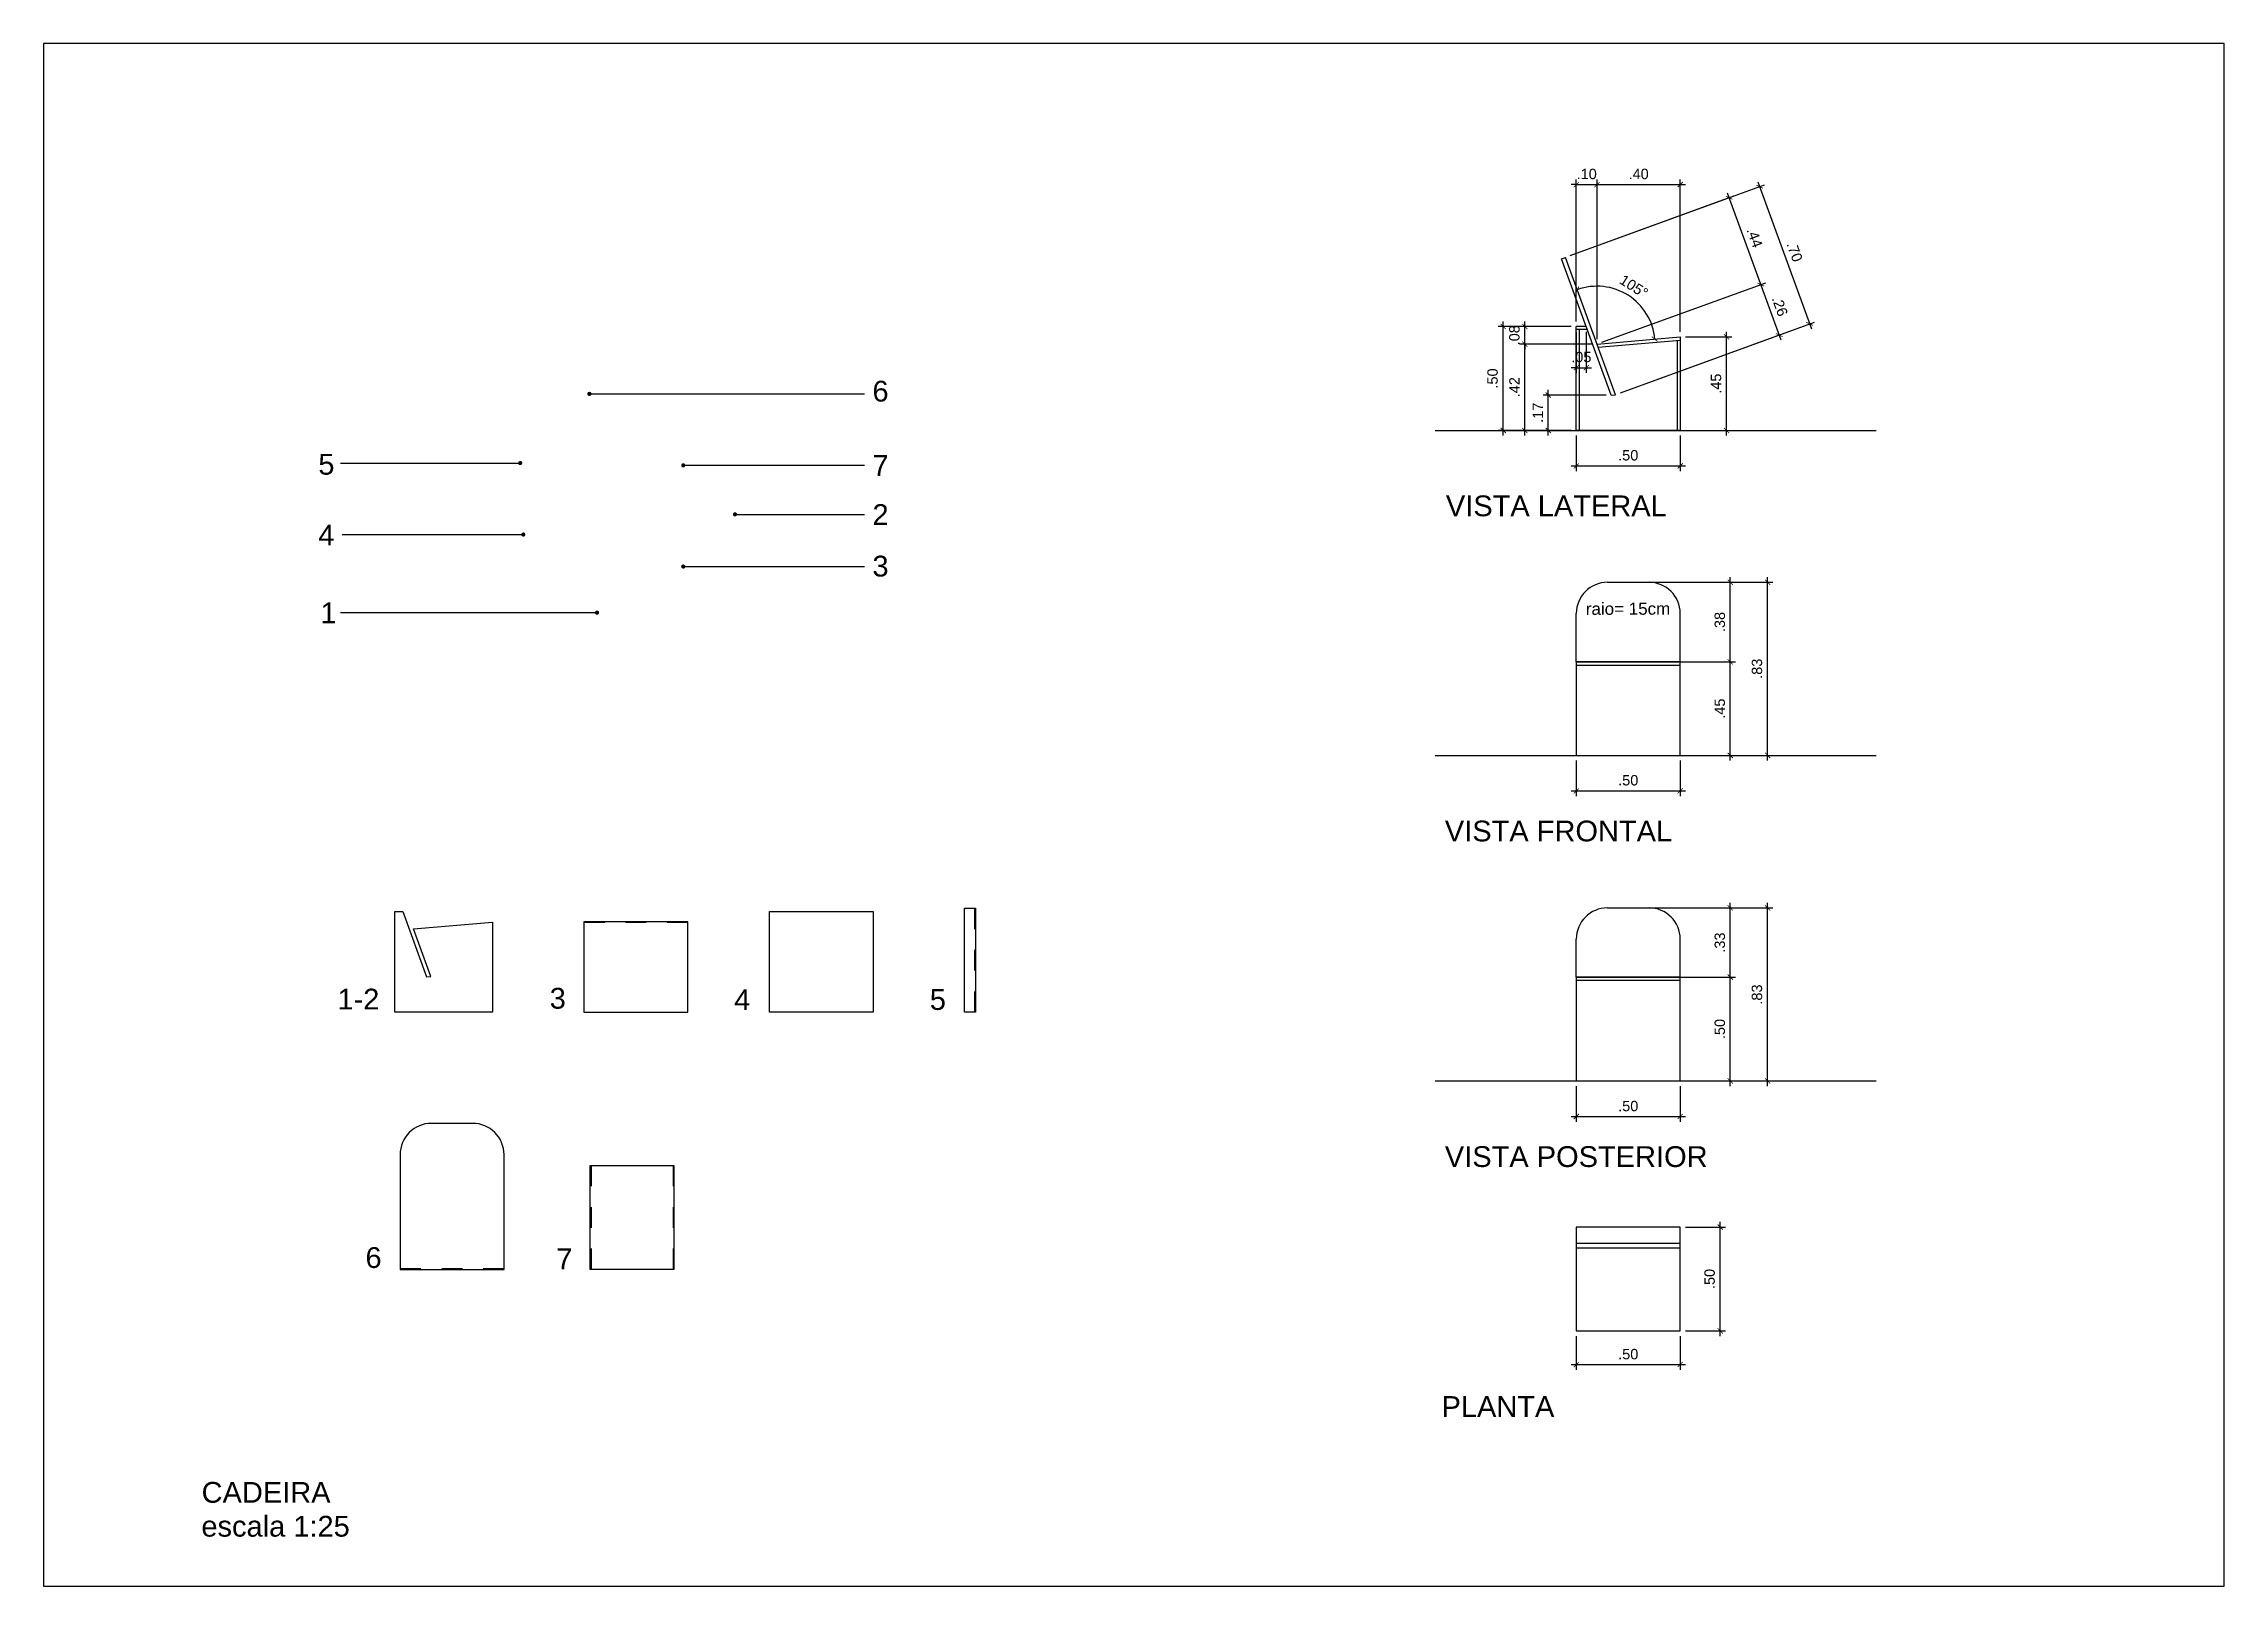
# Model space of a CAD drawing. Header units: metres. Extents: x 0.2 to 73.1, y 0.1 to 38.5.
# Drawn here: x 0.22 to 10.72, y 0.13 to 7.56 of the extents above; entities outside this region: 5.
import ezdxf

# ---------------------------------------------------------------- set-up
doc = ezdxf.new("R2010")
doc.units = ezdxf.units.M
doc.header["$LTSCALE"] = 0.05
doc.header["$MEASUREMENT"] = 0
doc.linetypes.add('Hidden Line', pattern=[0.3175, 0.211667, -0.105833])
for name, color, linetype in [('2D-CHAMADAS', 7, 'Continuous'), ('AR-MOBILIARIO', 7, 'Continuous'), ('FLIP_COTA', 1, 'Continuous'), ('FLIP_TXT_02', 2, 'Continuous'), ('UR-CALÇADAS', 7, 'Continuous')]:
    doc.layers.add(name, color=color, linetype=linetype)
doc.styles.add('080-ARIAL-100', font='arial.ttf', dxfattribs={"height": 0.175})
doc.styles.add('Arial', font='arial.ttf')
doc.dimstyles.new('PADR025', dxfattribs={"dimscale": 0, "dimtxt": 0.05, "dimasz": 0.025, "dimexe": 0.025, "dimexo": 0.025, "dimgap": 0.025, "dimtad": 1, "dimzin": 5, "dimdsep": 46, "dimtxsty": 'Arial', "dimblk1": 'ARCHTICK', "dimblk2": 'ARCHTICK', "dimsah": 1, "dimcen": 0.025, "dimdle": 0.025, "dimclrd": 12, "dimclre": 12, "dimclrt": 12, "dimadec": 0, "dimazin": 0, "dimtfac": 1, "dimtix": 1, "dimtmove": 2, "dimatfit": 3, "dimldrblk": 'ORIGIN', "dimfxl": 0.05, "dimtolj": 1, "dimtzin": 5, "dimarcsym": 0})
pattern_1 = [(10, (0, 0), (-0.01562834, 0.0886327), [])]

# ---------------------------------------------------------------- blocks, each defined once
blk = doc.blocks.new('_ArchTick')
at = {"color": 0, "linetype": 'ByBlock', "const_width": 0.15}
blk.add_lwpolyline([(-0.5, -0.5), (0.5, 0.5)], dxfattribs=at)
blk = doc.blocks.new('*D12')
at = {"layer": 'DEFPOINTS', "color": 0, "ltscale": 10, "transparency": 16777216}
for p in [(8.102, 6.147), (8.325, 6.147), (8.102, 5.697)]:
    blk.add_point(p, dxfattribs=at)
at = {"layer": 'FLIP_COTA', "color": 12, "lineweight": -2, "ltscale": 10, "transparency": 16777216}
for p, q in [((8.127, 6.147), (8.35, 6.147)), ((8.325, 5.672), (8.325, 6.172)), ((8.127, 5.697), (8.35, 5.697))]:
    blk.add_line(p, q, dxfattribs=at)
at = {"layer": 'FLIP_COTA', "color": 12, "lineweight": -2, "ltscale": 10, "transparency": 16777216, "xscale": 0.025, "yscale": 0.025, "zscale": 0.025}
for p, rotation in [((8.325, 6.147), 90), ((8.325, 5.697), 270)]:
    blk.add_blockref('_ArchTick', p, dxfattribs=dict(at, rotation=rotation))
at = {"layer": 'FLIP_COTA', "color": 12, "ltscale": 10, "transparency": 16777216, "insert": (8.275, 5.922), "char_height": 0.05, "attachment_point": 5, "rotation": 90, "style": 'Arial'}
blk.add_mtext('\\A1;.45', dxfattribs=at)
blk = doc.blocks.new('_Origin')
at = {"color": 0, "linetype": 'ByBlock', "lineweight": -2}
blk.add_line((0, 0), (-1, 0), dxfattribs=at)
blk.add_circle((0, 0), 0.5, dxfattribs=at)
blk = doc.blocks.new('*D13')
at = {"layer": 'DEFPOINTS', "color": 0, "ltscale": 10, "transparency": 16777216}
for p in [(8.102, 6.88), (7.702, 6.112), (8.102, 6.147)]:
    blk.add_point(p, dxfattribs=at)
at = {"layer": 'FLIP_COTA', "color": 12, "lineweight": -2, "ltscale": 10, "transparency": 16777216}
for p, q in [((7.677, 6.88), (8.127, 6.88)), ((7.702, 6.137), (7.702, 6.905)), ((8.102, 6.172), (8.102, 6.905))]:
    blk.add_line(p, q, dxfattribs=at)
at = {"layer": 'FLIP_COTA', "color": 12, "lineweight": -2, "ltscale": 10, "transparency": 16777216, "xscale": 0.025, "yscale": 0.025, "zscale": 0.025, "rotation": 180}
blk.add_blockref('_ArchTick', (7.702, 6.88), dxfattribs=at)
at = {"layer": 'FLIP_COTA', "color": 12, "lineweight": -2, "ltscale": 10, "transparency": 16777216, "xscale": 0.025, "yscale": 0.025, "zscale": 0.025}
blk.add_blockref('_ArchTick', (8.102, 6.88), dxfattribs=at)
at = {"layer": 'FLIP_COTA', "color": 12, "ltscale": 10, "transparency": 16777216, "insert": (7.902, 6.931), "char_height": 0.05, "attachment_point": 5, "style": 'Arial'}
blk.add_mtext('\\A1;.40', dxfattribs=at)
blk = doc.blocks.new('*D14')
at = {"layer": 'DEFPOINTS', "color": 0, "ltscale": 10, "transparency": 16777216}
for p in [(7.702, 6.88), (7.602, 6.197), (7.702, 6.112)]:
    blk.add_point(p, dxfattribs=at)
at = {"layer": 'FLIP_COTA', "color": 12, "lineweight": -2, "ltscale": 10, "transparency": 16777216}
for p, q in [((7.602, 6.88), (7.577, 6.88)), ((7.602, 6.222), (7.602, 6.905)), ((7.602, 6.88), (7.702, 6.88)), ((7.702, 6.137), (7.702, 6.905)), ((7.702, 6.88), (7.727, 6.88))]:
    blk.add_line(p, q, dxfattribs=at)
at = {"layer": 'FLIP_COTA', "color": 12, "lineweight": -2, "ltscale": 10, "transparency": 16777216, "xscale": 0.025, "yscale": 0.025, "zscale": 0.025}
blk.add_blockref('_ArchTick', (7.602, 6.88), dxfattribs=at)
at = {"layer": 'FLIP_COTA', "color": 12, "lineweight": -2, "ltscale": 10, "transparency": 16777216, "xscale": 0.025, "yscale": 0.025, "zscale": 0.025, "rotation": 180}
blk.add_blockref('_ArchTick', (7.702, 6.88), dxfattribs=at)
at = {"layer": 'FLIP_COTA', "color": 12, "ltscale": 10, "transparency": 16777216, "insert": (7.652, 6.931), "char_height": 0.05, "attachment_point": 5, "style": 'Arial'}
blk.add_mtext('\\A1;.10', dxfattribs=at)
blk = doc.blocks.new('*D15')
at = {"layer": 'DEFPOINTS', "color": 0, "ltscale": 10, "transparency": 16777216}
for p in [(7.25, 6.197), (7.602, 6.197), (7.602, 5.697)]:
    blk.add_point(p, dxfattribs=at)
at = {"layer": 'FLIP_COTA', "color": 12, "lineweight": -2, "ltscale": 10, "transparency": 16777216}
for p, q in [((7.577, 6.197), (7.225, 6.197)), ((7.25, 5.672), (7.25, 6.222)), ((7.577, 5.697), (7.225, 5.697))]:
    blk.add_line(p, q, dxfattribs=at)
at = {"layer": 'FLIP_COTA', "color": 12, "lineweight": -2, "ltscale": 10, "transparency": 16777216, "xscale": 0.025, "yscale": 0.025, "zscale": 0.025}
for p, rotation in [((7.25, 6.197), 90), ((7.25, 5.697), 270)]:
    blk.add_blockref('_ArchTick', p, dxfattribs=dict(at, rotation=rotation))
at = {"layer": 'FLIP_COTA', "color": 12, "ltscale": 10, "transparency": 16777216, "insert": (7.199, 5.947), "char_height": 0.05, "attachment_point": 5, "rotation": 90, "style": 'Arial'}
blk.add_mtext('\\A1;.50', dxfattribs=at)
blk = doc.blocks.new('*D16')
at = {"layer": 'DEFPOINTS', "color": 0, "ltscale": 10, "transparency": 16777216}
for p in [(7.354, 6.112), (7.702, 6.112), (7.602, 5.697)]:
    blk.add_point(p, dxfattribs=at)
at = {"layer": 'FLIP_COTA', "color": 12, "lineweight": -2, "ltscale": 10, "transparency": 16777216}
for p, q in [((7.677, 6.112), (7.329, 6.112)), ((7.354, 5.672), (7.354, 6.137)), ((7.577, 5.697), (7.329, 5.697))]:
    blk.add_line(p, q, dxfattribs=at)
at = {"layer": 'FLIP_COTA', "color": 12, "lineweight": -2, "ltscale": 10, "transparency": 16777216, "xscale": 0.025, "yscale": 0.025, "zscale": 0.025}
for p, rotation in [((7.354, 6.112), 90), ((7.354, 5.697), 270)]:
    blk.add_blockref('_ArchTick', p, dxfattribs=dict(at, rotation=rotation))
at = {"layer": 'FLIP_COTA', "color": 12, "ltscale": 10, "transparency": 16777216, "insert": (7.304, 5.905), "char_height": 0.05, "attachment_point": 5, "rotation": 90, "style": 'Arial'}
blk.add_mtext('\\A1;.42', dxfattribs=at)
blk = doc.blocks.new('*D17')
at = {"layer": 'DEFPOINTS', "color": 0, "ltscale": 10, "transparency": 16777216}
for p in [(7.602, 5.697), (8.102, 5.697), (8.102, 5.526)]:
    blk.add_point(p, dxfattribs=at)
at = {"layer": 'FLIP_COTA', "color": 12, "lineweight": -2, "ltscale": 10, "transparency": 16777216}
for p, q in [((7.602, 5.672), (7.602, 5.501)), ((8.102, 5.672), (8.102, 5.501)), ((7.577, 5.526), (8.127, 5.526))]:
    blk.add_line(p, q, dxfattribs=at)
at = {"layer": 'FLIP_COTA', "color": 12, "lineweight": -2, "ltscale": 10, "transparency": 16777216, "xscale": 0.025, "yscale": 0.025, "zscale": 0.025, "rotation": 180}
blk.add_blockref('_ArchTick', (7.602, 5.526), dxfattribs=at)
at = {"layer": 'FLIP_COTA', "color": 12, "lineweight": -2, "ltscale": 10, "transparency": 16777216, "xscale": 0.025, "yscale": 0.025, "zscale": 0.025}
blk.add_blockref('_ArchTick', (8.102, 5.526), dxfattribs=at)
at = {"layer": 'FLIP_COTA', "color": 12, "ltscale": 10, "transparency": 16777216, "insert": (7.852, 5.577), "char_height": 0.05, "attachment_point": 5, "style": 'Arial'}
blk.add_mtext('\\A1;.50', dxfattribs=at)
blk = doc.blocks.new('*D18')
at = {"layer": 'DEFPOINTS', "color": 0, "ltscale": 10, "transparency": 16777216}
for p in [(7.55, 6.53), (7.915, 6.291), (7.702, 6.112), (8.102, 6.147), (7.79, 5.869)]:
    blk.add_point(p, dxfattribs=at)
at = {"layer": 'FLIP_COTA', "color": 12, "lineweight": -2, "ltscale": 10, "transparency": 16777216}
blk.add_arc((7.702, 6.112), 0.279, 5, 110, dxfattribs=at)
at = {"layer": 'FLIP_COTA', "color": 12, "lineweight": -2, "ltscale": 10, "transparency": 16777216, "xscale": 0.025, "yscale": 0.025, "zscale": 0.025}
for p, rotation in [((7.607, 6.374), 200.0000000000821), ((7.979, 6.137), 275.000000000014)]:
    blk.add_blockref('_ArchTick', p, dxfattribs=dict(at, rotation=rotation))
at = {"layer": 'FLIP_COTA', "color": 12, "ltscale": 10, "transparency": 16777216, "insert": (7.879, 6.39), "char_height": 0.05, "attachment_point": 5, "rotation": 327.5, "style": 'Arial'}
blk.add_mtext('\\A1;105°', dxfattribs=at)
blk = doc.blocks.new('*D19')
at = {"layer": 'DEFPOINTS', "color": 0, "ltscale": 10, "transparency": 16777216}
for p in [(7.354, 6.197), (7.602, 6.197), (7.702, 6.112)]:
    blk.add_point(p, dxfattribs=at)
at = {"layer": 'FLIP_COTA', "color": 12, "lineweight": -2, "ltscale": 10, "transparency": 16777216}
for p, q in [((7.577, 6.197), (7.329, 6.197)), ((7.354, 6.197), (7.354, 6.222)), ((7.354, 6.112), (7.354, 6.197)), ((7.677, 6.112), (7.329, 6.112)), ((7.354, 6.112), (7.354, 6.087))]:
    blk.add_line(p, q, dxfattribs=at)
at = {"layer": 'FLIP_COTA', "color": 12, "lineweight": -2, "ltscale": 10, "transparency": 16777216, "xscale": 0.025, "yscale": 0.025, "zscale": 0.025}
for p, rotation in [((7.354, 6.197), 270), ((7.354, 6.112), 90)]:
    blk.add_blockref('_ArchTick', p, dxfattribs=dict(at, rotation=rotation))
at = {"layer": 'FLIP_COTA', "color": 12, "ltscale": 10, "transparency": 16777216, "insert": (7.304, 6.155), "char_height": 0.05, "attachment_point": 5, "rotation": 90, "style": 'Arial'}
blk.add_mtext('\\A1;.08', dxfattribs=at)
blk = doc.blocks.new('*D20')
at = {"layer": 'DEFPOINTS', "color": 0, "ltscale": 10, "transparency": 16777216}
for p in [(7.602, 6.197), (7.65, 6.197), (7.65, 5.999)]:
    blk.add_point(p, dxfattribs=at)
at = {"layer": 'FLIP_COTA', "color": 12, "lineweight": -2, "ltscale": 10, "transparency": 16777216}
for p, q in [((7.602, 6.172), (7.602, 5.974)), ((7.65, 6.172), (7.65, 5.974)), ((7.602, 5.999), (7.577, 5.999)), ((7.602, 5.999), (7.65, 5.999)), ((7.65, 5.999), (7.675, 5.999))]:
    blk.add_line(p, q, dxfattribs=at)
at = {"layer": 'FLIP_COTA', "color": 12, "lineweight": -2, "ltscale": 10, "transparency": 16777216, "xscale": 0.025, "yscale": 0.025, "zscale": 0.025}
blk.add_blockref('_ArchTick', (7.602, 5.999), dxfattribs=at)
at = {"layer": 'FLIP_COTA', "color": 12, "lineweight": -2, "ltscale": 10, "transparency": 16777216, "xscale": 0.025, "yscale": 0.025, "zscale": 0.025, "rotation": 180}
blk.add_blockref('_ArchTick', (7.65, 5.999), dxfattribs=at)
at = {"layer": 'FLIP_COTA', "color": 12, "ltscale": 10, "transparency": 16777216, "insert": (7.626, 6.05), "char_height": 0.05, "attachment_point": 5, "style": 'Arial'}
blk.add_mtext('\\A1;.05', dxfattribs=at)
blk = doc.blocks.new('*D21')
at = {"layer": 'DEFPOINTS', "color": 0, "ltscale": 10, "transparency": 16777216}
for p in [(7.55, 6.53), (8.725, 6.21), (7.79, 5.869)]:
    blk.add_point(p, dxfattribs=at)
at = {"layer": 'FLIP_COTA', "color": 12, "lineweight": -2, "ltscale": 10, "transparency": 16777216}
for p, q in [((7.573, 6.539), (8.508, 6.879)), ((8.476, 6.894), (8.734, 6.186)), ((7.814, 5.878), (8.749, 6.218))]:
    blk.add_line(p, q, dxfattribs=at)
at = {"layer": 'FLIP_COTA', "color": 12, "lineweight": -2, "ltscale": 10, "transparency": 16777216, "xscale": 0.025, "yscale": 0.025, "zscale": 0.025}
for p, rotation in [((8.485, 6.87), 110.000000000082), ((8.725, 6.21), 290.000000000082)]:
    blk.add_blockref('_ArchTick', p, dxfattribs=dict(at, rotation=rotation))
at = {"layer": 'FLIP_COTA', "color": 12, "ltscale": 10, "transparency": 16777216, "insert": (8.653, 6.557), "char_height": 0.05, "attachment_point": 5, "rotation": 290, "style": 'Arial'}
blk.add_mtext('\\A1;.70', dxfattribs=at)
blk = doc.blocks.new('*D22')
at = {"layer": 'DEFPOINTS', "color": 0, "ltscale": 10, "transparency": 16777216}
for p in [(7.55, 6.53), (8.49, 6.399), (7.702, 6.112)]:
    blk.add_point(p, dxfattribs=at)
at = {"layer": 'FLIP_COTA', "color": 12, "lineweight": -2, "ltscale": 10, "transparency": 16777216}
for p, q in [((7.573, 6.539), (8.361, 6.826)), ((8.329, 6.841), (8.499, 6.376)), ((7.725, 6.121), (8.514, 6.408))]:
    blk.add_line(p, q, dxfattribs=at)
at = {"layer": 'FLIP_COTA', "color": 12, "lineweight": -2, "ltscale": 10, "transparency": 16777216, "xscale": 0.025, "yscale": 0.025, "zscale": 0.025}
for p, rotation in [((8.338, 6.817), 110.000000000082), ((8.49, 6.399), 290.000000000082)]:
    blk.add_blockref('_ArchTick', p, dxfattribs=dict(at, rotation=rotation))
at = {"layer": 'FLIP_COTA', "color": 12, "ltscale": 10, "transparency": 16777216, "insert": (8.461, 6.625), "char_height": 0.05, "attachment_point": 5, "rotation": 290, "style": 'Arial'}
blk.add_mtext('\\A1;.44', dxfattribs=at)
blk = doc.blocks.new('*D23')
at = {"layer": 'DEFPOINTS', "color": 0, "ltscale": 10, "transparency": 16777216}
for p in [(7.702, 6.112), (8.579, 6.156), (7.79, 5.869)]:
    blk.add_point(p, dxfattribs=at)
at = {"layer": 'FLIP_COTA', "color": 12, "lineweight": -2, "ltscale": 10, "transparency": 16777216}
for p, q in [((7.725, 6.121), (8.514, 6.408)), ((8.481, 6.423), (8.587, 6.133)), ((7.814, 5.878), (8.602, 6.165))]:
    blk.add_line(p, q, dxfattribs=at)
at = {"layer": 'FLIP_COTA', "color": 12, "lineweight": -2, "ltscale": 10, "transparency": 16777216, "xscale": 0.025, "yscale": 0.025, "zscale": 0.025}
for p, rotation in [((8.49, 6.399), 110.000000000082), ((8.579, 6.156), 290.000000000082)]:
    blk.add_blockref('_ArchTick', p, dxfattribs=dict(at, rotation=rotation))
at = {"layer": 'FLIP_COTA', "color": 12, "ltscale": 10, "transparency": 16777216, "insert": (8.582, 6.295), "char_height": 0.05, "attachment_point": 5, "rotation": 290, "style": 'Arial'}
blk.add_mtext('\\A1;.26', dxfattribs=at)
blk = doc.blocks.new('*D24')
at = {"layer": 'DEFPOINTS', "color": 0, "ltscale": 10, "transparency": 16777216}
for p in [(7.467, 5.867), (7.77, 5.867), (7.602, 5.697)]:
    blk.add_point(p, dxfattribs=at)
at = {"layer": 'FLIP_COTA', "color": 12, "lineweight": -2, "ltscale": 10, "transparency": 16777216}
for p, q in [((7.467, 5.672), (7.467, 5.892)), ((7.745, 5.867), (7.442, 5.867)), ((7.577, 5.697), (7.442, 5.697))]:
    blk.add_line(p, q, dxfattribs=at)
at = {"layer": 'FLIP_COTA', "color": 12, "lineweight": -2, "ltscale": 10, "transparency": 16777216, "xscale": 0.025, "yscale": 0.025, "zscale": 0.025}
for p, rotation in [((7.467, 5.867), 90), ((7.467, 5.697), 270)]:
    blk.add_blockref('_ArchTick', p, dxfattribs=dict(at, rotation=rotation))
at = {"layer": 'FLIP_COTA', "color": 12, "ltscale": 10, "transparency": 16777216, "insert": (7.417, 5.782), "char_height": 0.05, "attachment_point": 5, "rotation": 90, "style": 'Arial'}
blk.add_mtext('\\A1;.17', dxfattribs=at)
blk = doc.blocks.new('*D6')
at = {"layer": 'DEFPOINTS', "color": 0, "ltscale": 10, "transparency": 16777216}
for p in [(8.12, 4.583), (8.343, 4.583), (8.12, 4.133)]:
    blk.add_point(p, dxfattribs=at)
at = {"layer": 'FLIP_COTA', "color": 12, "lineweight": -2, "ltscale": 10, "transparency": 16777216}
for p, q in [((8.145, 4.583), (8.368, 4.583)), ((8.343, 4.108), (8.343, 4.608)), ((8.145, 4.133), (8.368, 4.133))]:
    blk.add_line(p, q, dxfattribs=at)
at = {"layer": 'FLIP_COTA', "color": 12, "lineweight": -2, "ltscale": 10, "transparency": 16777216, "xscale": 0.025, "yscale": 0.025, "zscale": 0.025}
for p, rotation in [((8.343, 4.583), 90), ((8.343, 4.133), 270)]:
    blk.add_blockref('_ArchTick', p, dxfattribs=dict(at, rotation=rotation))
at = {"layer": 'FLIP_COTA', "color": 12, "ltscale": 10, "transparency": 16777216, "insert": (8.293, 4.358), "char_height": 0.05, "attachment_point": 5, "rotation": 90, "style": 'Arial'}
blk.add_mtext('\\A1;.45', dxfattribs=at)
blk = doc.blocks.new('*D7')
at = {"layer": 'DEFPOINTS', "color": 0, "ltscale": 10, "transparency": 16777216}
for p in [(7.602, 4.133), (8.102, 4.133), (8.102, 3.962)]:
    blk.add_point(p, dxfattribs=at)
at = {"layer": 'FLIP_COTA', "color": 12, "lineweight": -2, "ltscale": 10, "transparency": 16777216}
for p, q in [((7.602, 4.108), (7.602, 3.937)), ((8.102, 4.108), (8.102, 3.937)), ((7.577, 3.962), (8.127, 3.962))]:
    blk.add_line(p, q, dxfattribs=at)
at = {"layer": 'FLIP_COTA', "color": 12, "lineweight": -2, "ltscale": 10, "transparency": 16777216, "xscale": 0.025, "yscale": 0.025, "zscale": 0.025, "rotation": 180}
blk.add_blockref('_ArchTick', (7.602, 3.962), dxfattribs=at)
at = {"layer": 'FLIP_COTA', "color": 12, "lineweight": -2, "ltscale": 10, "transparency": 16777216, "xscale": 0.025, "yscale": 0.025, "zscale": 0.025}
blk.add_blockref('_ArchTick', (8.102, 3.962), dxfattribs=at)
at = {"layer": 'FLIP_COTA', "color": 12, "ltscale": 10, "transparency": 16777216, "insert": (7.852, 4.013), "char_height": 0.05, "attachment_point": 5, "style": 'Arial'}
blk.add_mtext('\\A1;.50', dxfattribs=at)
blk = doc.blocks.new('*D25')
at = {"layer": 'DEFPOINTS', "color": 0, "ltscale": 10, "transparency": 16777216}
for p in [(7.852, 4.966), (8.343, 4.966), (7.852, 4.583)]:
    blk.add_point(p, dxfattribs=at)
at = {"layer": 'FLIP_COTA', "color": 12, "lineweight": -2, "ltscale": 10, "transparency": 16777216}
for p, q in [((7.877, 4.966), (8.368, 4.966)), ((8.343, 4.558), (8.343, 4.991)), ((7.877, 4.583), (8.368, 4.583))]:
    blk.add_line(p, q, dxfattribs=at)
at = {"layer": 'FLIP_COTA', "color": 12, "lineweight": -2, "ltscale": 10, "transparency": 16777216, "xscale": 0.025, "yscale": 0.025, "zscale": 0.025}
for p, rotation in [((8.343, 4.966), 90), ((8.343, 4.583), 270)]:
    blk.add_blockref('_ArchTick', p, dxfattribs=dict(at, rotation=rotation))
at = {"layer": 'FLIP_COTA', "color": 12, "ltscale": 10, "transparency": 16777216, "insert": (8.293, 4.775), "char_height": 0.05, "attachment_point": 5, "rotation": 90, "style": 'Arial'}
blk.add_mtext('\\A1;.38', dxfattribs=at)
blk = doc.blocks.new('*D26')
at = {"layer": 'DEFPOINTS', "color": 0, "ltscale": 10, "transparency": 16777216}
for p in [(7.852, 4.966), (8.523, 4.966), (8.102, 4.133)]:
    blk.add_point(p, dxfattribs=at)
at = {"layer": 'FLIP_COTA', "color": 12, "lineweight": -2, "ltscale": 10, "transparency": 16777216}
for p, q in [((7.877, 4.966), (8.548, 4.966)), ((8.523, 4.108), (8.523, 4.991)), ((8.127, 4.133), (8.548, 4.133))]:
    blk.add_line(p, q, dxfattribs=at)
at = {"layer": 'FLIP_COTA', "color": 12, "lineweight": -2, "ltscale": 10, "transparency": 16777216, "xscale": 0.025, "yscale": 0.025, "zscale": 0.025}
for p, rotation in [((8.523, 4.966), 90), ((8.523, 4.133), 270)]:
    blk.add_blockref('_ArchTick', p, dxfattribs=dict(at, rotation=rotation))
at = {"layer": 'FLIP_COTA', "color": 12, "ltscale": 10, "transparency": 16777216, "insert": (8.472, 4.55), "char_height": 0.05, "attachment_point": 5, "rotation": 90, "style": 'Arial'}
blk.add_mtext('\\A1;.83', dxfattribs=at)
blk = doc.blocks.new('*D8')
at = {"layer": 'DEFPOINTS', "color": 0, "ltscale": 10, "transparency": 16777216}
for p in [(8.12, 3.066), (8.343, 3.066), (8.12, 2.566)]:
    blk.add_point(p, dxfattribs=at)
at = {"layer": 'FLIP_COTA', "color": 12, "lineweight": -2, "ltscale": 10, "transparency": 16777216}
for p, q in [((8.145, 3.066), (8.368, 3.066)), ((8.343, 2.541), (8.343, 3.091)), ((8.145, 2.566), (8.368, 2.566))]:
    blk.add_line(p, q, dxfattribs=at)
at = {"layer": 'FLIP_COTA', "color": 12, "lineweight": -2, "ltscale": 10, "transparency": 16777216, "xscale": 0.025, "yscale": 0.025, "zscale": 0.025}
for p, rotation in [((8.343, 3.066), 90), ((8.343, 2.566), 270)]:
    blk.add_blockref('_ArchTick', p, dxfattribs=dict(at, rotation=rotation))
at = {"layer": 'FLIP_COTA', "color": 12, "ltscale": 10, "transparency": 16777216, "insert": (8.293, 2.816), "char_height": 0.05, "attachment_point": 5, "rotation": 90, "style": 'Arial'}
blk.add_mtext('\\A1;.50', dxfattribs=at)
blk = doc.blocks.new('*D9')
at = {"layer": 'DEFPOINTS', "color": 0, "ltscale": 10, "transparency": 16777216}
for p in [(7.602, 2.566), (8.102, 2.566), (8.102, 2.395)]:
    blk.add_point(p, dxfattribs=at)
at = {"layer": 'FLIP_COTA', "color": 12, "lineweight": -2, "ltscale": 10, "transparency": 16777216}
for p, q in [((7.602, 2.541), (7.602, 2.37)), ((8.102, 2.541), (8.102, 2.37)), ((7.577, 2.395), (8.127, 2.395))]:
    blk.add_line(p, q, dxfattribs=at)
at = {"layer": 'FLIP_COTA', "color": 12, "lineweight": -2, "ltscale": 10, "transparency": 16777216, "xscale": 0.025, "yscale": 0.025, "zscale": 0.025, "rotation": 180}
blk.add_blockref('_ArchTick', (7.602, 2.395), dxfattribs=at)
at = {"layer": 'FLIP_COTA', "color": 12, "lineweight": -2, "ltscale": 10, "transparency": 16777216, "xscale": 0.025, "yscale": 0.025, "zscale": 0.025}
blk.add_blockref('_ArchTick', (8.102, 2.395), dxfattribs=at)
at = {"layer": 'FLIP_COTA', "color": 12, "ltscale": 10, "transparency": 16777216, "insert": (7.852, 2.445), "char_height": 0.05, "attachment_point": 5, "style": 'Arial'}
blk.add_mtext('\\A1;.50', dxfattribs=at)
blk = doc.blocks.new('*D10')
at = {"layer": 'DEFPOINTS', "color": 0, "ltscale": 10, "transparency": 16777216}
for p in [(7.852, 3.399), (8.343, 3.399), (7.852, 3.066)]:
    blk.add_point(p, dxfattribs=at)
at = {"layer": 'FLIP_COTA', "color": 12, "lineweight": -2, "ltscale": 10, "transparency": 16777216}
for p, q in [((7.877, 3.399), (8.368, 3.399)), ((8.343, 3.041), (8.343, 3.424)), ((7.877, 3.066), (8.368, 3.066))]:
    blk.add_line(p, q, dxfattribs=at)
at = {"layer": 'FLIP_COTA', "color": 12, "lineweight": -2, "ltscale": 10, "transparency": 16777216, "xscale": 0.025, "yscale": 0.025, "zscale": 0.025}
for p, rotation in [((8.343, 3.399), 90), ((8.343, 3.066), 270)]:
    blk.add_blockref('_ArchTick', p, dxfattribs=dict(at, rotation=rotation))
at = {"layer": 'FLIP_COTA', "color": 12, "ltscale": 10, "transparency": 16777216, "insert": (8.293, 3.232), "char_height": 0.05, "attachment_point": 5, "rotation": 90, "style": 'Arial'}
blk.add_mtext('\\A1;.33', dxfattribs=at)
blk = doc.blocks.new('*D11')
at = {"layer": 'DEFPOINTS', "color": 0, "ltscale": 10, "transparency": 16777216}
for p in [(7.852, 3.399), (8.523, 3.399), (8.102, 2.566)]:
    blk.add_point(p, dxfattribs=at)
at = {"layer": 'FLIP_COTA', "color": 12, "lineweight": -2, "ltscale": 10, "transparency": 16777216}
for p, q in [((7.877, 3.399), (8.548, 3.399)), ((8.523, 2.541), (8.523, 3.424)), ((8.127, 2.566), (8.548, 2.566))]:
    blk.add_line(p, q, dxfattribs=at)
at = {"layer": 'FLIP_COTA', "color": 12, "lineweight": -2, "ltscale": 10, "transparency": 16777216, "xscale": 0.025, "yscale": 0.025, "zscale": 0.025}
for p, rotation in [((8.523, 3.399), 90), ((8.523, 2.566), 270)]:
    blk.add_blockref('_ArchTick', p, dxfattribs=dict(at, rotation=rotation))
at = {"layer": 'FLIP_COTA', "color": 12, "ltscale": 10, "transparency": 16777216, "insert": (8.472, 2.982), "char_height": 0.05, "attachment_point": 5, "rotation": 90, "style": 'Arial'}
blk.add_mtext('\\A1;.83', dxfattribs=at)
blk = doc.blocks.new('*D27')
at = {"layer": 'DEFPOINTS', "color": 0, "ltscale": 10, "transparency": 16777216}
for p in [(7.602, 1.363), (8.102, 1.363), (8.102, 1.201)]:
    blk.add_point(p, dxfattribs=at)
at = {"layer": 'FLIP_COTA', "color": 12, "lineweight": -2, "ltscale": 10, "transparency": 16777216}
for p, q in [((7.602, 1.338), (7.602, 1.176)), ((8.102, 1.338), (8.102, 1.176)), ((7.577, 1.201), (8.127, 1.201))]:
    blk.add_line(p, q, dxfattribs=at)
at = {"layer": 'FLIP_COTA', "color": 12, "lineweight": -2, "ltscale": 10, "transparency": 16777216, "xscale": 0.025, "yscale": 0.025, "zscale": 0.025, "rotation": 180}
blk.add_blockref('_ArchTick', (7.602, 1.201), dxfattribs=at)
at = {"layer": 'FLIP_COTA', "color": 12, "lineweight": -2, "ltscale": 10, "transparency": 16777216, "xscale": 0.025, "yscale": 0.025, "zscale": 0.025}
blk.add_blockref('_ArchTick', (8.102, 1.201), dxfattribs=at)
at = {"layer": 'FLIP_COTA', "color": 12, "ltscale": 10, "transparency": 16777216, "insert": (7.852, 1.251), "char_height": 0.05, "attachment_point": 5, "style": 'Arial'}
blk.add_mtext('\\A1;.50', dxfattribs=at)
blk = doc.blocks.new('*D28')
at = {"layer": 'DEFPOINTS', "color": 0, "ltscale": 10, "transparency": 16777216}
for p in [(8.102, 1.863), (8.295, 1.863), (8.102, 1.363)]:
    blk.add_point(p, dxfattribs=at)
at = {"layer": 'FLIP_COTA', "color": 12, "lineweight": -2, "ltscale": 10, "transparency": 16777216}
for p, q in [((8.127, 1.863), (8.32, 1.863)), ((8.295, 1.338), (8.295, 1.888)), ((8.127, 1.363), (8.32, 1.363))]:
    blk.add_line(p, q, dxfattribs=at)
at = {"layer": 'FLIP_COTA', "color": 12, "lineweight": -2, "ltscale": 10, "transparency": 16777216, "xscale": 0.025, "yscale": 0.025, "zscale": 0.025}
for p, rotation in [((8.295, 1.863), 90), ((8.295, 1.363), 270)]:
    blk.add_blockref('_ArchTick', p, dxfattribs=dict(at, rotation=rotation))
at = {"layer": 'FLIP_COTA', "color": 12, "ltscale": 10, "transparency": 16777216, "insert": (8.244, 1.613), "char_height": 0.05, "attachment_point": 5, "rotation": 90, "style": 'Arial'}
blk.add_mtext('\\A1;.50', dxfattribs=at)

msp = doc.modelspace()

# ---------------------------------------------------------------- hatches: boundary and pattern name
at = {"layer": 'AR-MOBILIARIO', "linetype": 'Continuous', "lineweight": 0, "true_color": 0x5d5d5d}
h = msp.add_hatch(dxfattribs=at)
h.set_pattern_fill('MADEIRA_1', color=251, style=0, pattern_type=2)
h.set_pattern_definition(pattern_1)
h.paths.add_polyline_path([(35.991, 24.851), (35.978, 24.867), (35.532, 24.762), (35.533, 24.751), (35.539, 24.746), (35.547, 24.747)])
h = msp.add_hatch(dxfattribs=at)
h.set_pattern_fill('MADEIRA_1', color=251, style=0, pattern_type=2)
h.set_pattern_definition(pattern_1)
h.paths.add_polyline_path([(35.53, 24.777), (35.537, 24.764), (35.544, 24.765)])
h = msp.add_hatch(dxfattribs=at)
h.set_pattern_fill('MADEIRA_1', color=251, style=0, pattern_type=2)
h.set_pattern_definition(pattern_1)
h.paths.add_polyline_path([(35.532, 24.762), (35.537, 24.764), (35.53, 24.777)])
h = msp.add_hatch(dxfattribs=at)
h.set_pattern_fill('MADEIRA_1', color=251, style=0, pattern_type=2)
h.set_pattern_definition(pattern_1)
h.paths.add_polyline_path([(35.863, 24.471), (35.865, 24.493), (35.858, 24.499), (35.841, 24.489)])
at = {"layer": 'UR-CALÇADAS', "linetype": 'Continuous', "lineweight": 0, "true_color": 0x55697f}
msp.add_hatch(color=147, dxfattribs=at).paths.add_polyline_path([(73.119, 38.452), (73.103, 38.424, 0.005311)])

# ---------------------------------------------------------------- linework, layer by layer
at = {"layer": '2D-CHAMADAS', "color": 2}
for p, q in [((7.531, 6.523), (7.55, 6.53)), ((7.602, 5.697), (7.602, 6.197)), ((7.65, 6.197), (7.602, 6.197)), ((7.702, 6.112), (8.102, 6.147)), ((8.102, 6.147), (8.102, 5.697)), ((7.77, 5.867), (7.79, 5.869)), ((8.102, 5.697), (7.602, 5.697)), ((7.752, 4.966), (7.952, 4.966)), ((7.602, 4.583), (7.602, 4.816)), ((8.102, 4.583), (8.102, 4.816)), ((7.602, 4.583), (8.102, 4.583)), ((7.752, 3.399), (7.952, 3.399)), ((7.602, 3.066), (7.602, 3.249)), ((8.102, 3.066), (8.102, 3.249)), ((7.602, 3.066), (8.102, 3.066))]:
    msp.add_line(p, q, dxfattribs=at)
at = {"layer": '2D-CHAMADAS', "color": 2, "extrusion": (0, 0, -1)}
for p, q in [((7.77, 5.867), (7.531, 6.523)), ((7.79, 5.869), (7.55, 6.53))]:
    msp.add_line(p, q, dxfattribs=at)
at = {"layer": '2D-CHAMADAS', "color": 1}
for p, q in [((7.655, 6.182), (7.602, 6.182)), ((7.617, 5.697), (7.617, 6.182)), ((7.707, 6.098), (8.102, 6.132)), ((8.087, 6.131), (8.087, 5.697)), ((2.85, 5.873), (4.174, 5.873)), ((1.651, 5.54), (2.523, 5.54)), ((3.302, 5.529), (4.174, 5.529)), ((3.551, 5.293), (4.174, 5.293)), ((1.66, 5.196), (2.532, 5.196)), ((3.302, 5.042), (4.174, 5.042)), ((1.651, 4.82), (2.887, 4.82)), ((7.602, 4.568), (8.102, 4.568)), ((7.602, 3.051), (8.102, 3.051))]:
    msp.add_line(p, q, dxfattribs=at)
at = {"layer": '2D-CHAMADAS', "color": 4}
for p, q in [((6.923, 5.697), (9.045, 5.697)), ((6.923, 4.133), (9.045, 4.133)), ((6.923, 2.566), (9.045, 2.566))]:
    msp.add_line(p, q, dxfattribs=at)
at = {"layer": '2D-CHAMADAS', "color": 1, "linetype": 'Hidden Line'}
for p, q in [((4.704, 3.397), (4.704, 2.897)), ((2.824, 3.331), (3.324, 3.331)), ((2.86, 1.659), (2.86, 2.159)), ((3.255, 1.659), (3.255, 2.159)), ((1.939, 1.664), (2.439, 1.664))]:
    msp.add_line(p, q, dxfattribs=at)
at = {"layer": '2D-CHAMADAS', "color": 1, "const_width": 0.01}
for points in [[(2.845, 5.873, 1), (2.855, 5.873, 1)], [(2.512, 5.54, 1), (2.522, 5.54, 1)], [(3.297, 5.529, 1), (3.307, 5.529, 1)], [(3.546, 5.293, 1), (3.556, 5.293, 1)], [(2.527, 5.196, 1), (2.537, 5.196, 1)], [(3.297, 5.042, 1), (3.307, 5.042, 1)], [(2.882, 4.82, 1), (2.892, 4.82, 1)]]:
    msp.add_lwpolyline(points, format="xyb", close=True, dxfattribs=at)
at = {"layer": '2D-CHAMADAS', "color": 2}
for points in [[(8.102, 4.583), (7.602, 4.583), (7.602, 4.133), (8.102, 4.133)], [(1.913, 2.897), (1.913, 3.382), (1.952, 3.382), (2.066, 3.067), (2.087, 3.069), (2.004, 3.298), (2.383, 3.331), (2.383, 2.897)], [(4.217, 2.897), (3.717, 2.897), (3.717, 3.382), (4.217, 3.382)], [(4.656, 3.397), (4.709, 3.397), (4.709, 2.897), (4.656, 2.897)], [(2.824, 2.897), (3.324, 2.897), (3.324, 3.332), (2.824, 3.332)], [(8.102, 3.066), (7.602, 3.066), (7.602, 2.566), (8.102, 2.566)], [(3.256, 1.659), (2.854, 1.659), (2.854, 2.159), (3.256, 2.159)], [(7.602, 1.363), (8.102, 1.363), (8.102, 1.863), (7.602, 1.863)]]:
    msp.add_lwpolyline(points, close=True, dxfattribs=at)
msp.add_lwpolyline([(2.289, 2.362), (2.089, 2.362, 0.414214), (1.939, 2.212), (1.939, 1.659), (2.439, 1.659), (2.439, 2.212, 0.414214)], format="xyb", close=True, dxfattribs=at)
at = {"layer": '2D-CHAMADAS', "color": 1}
msp.add_lwpolyline([(7.602, 1.763), (8.102, 1.763), (8.102, 1.783), (7.602, 1.783)], close=True, dxfattribs=at)
at = {"layer": '2D-CHAMADAS', "color": 2}
for centre, start, end in [((7.752, 4.816), 90, 180), ((7.952, 4.816), 0, 90), ((7.752, 3.249), 90, 180), ((7.952, 3.249), 0, 90)]:
    msp.add_arc(centre, 0.15, start, end, dxfattribs=at)
at = {"layer": 'DEFPOINTS'}
msp.add_lwpolyline([(0.222, 0.134), (10.722, 0.134), (10.722, 7.559), (0.222, 7.559)], close=True, dxfattribs=at)

# ---------------------------------------------------------------- texts
at = {"layer": 'FLIP_TXT_02', "char_height": 0.1, "width": 3.9314, "attachment_point": 1, "style": '080-ARIAL-100'}
for s, insert in [('6 ', (4.213, 5.936)), ('5 ', (1.545, 5.584)), ('7 ', (4.213, 5.578)), ('VISTA LATERAL', (6.974, 5.384)), ('2 ', (4.213, 5.342)), ('4 ', (1.545, 5.244)), ('3 ', (4.213, 5.094)), ('1 ', (1.555, 4.869)), ('VISTA FRONTAL', (6.969, 3.819)), ('1-2 ', (1.637, 3.01)), ('3 ', (2.659, 3.014)), ('4 ', (3.547, 3.007)), ('5 ', (4.489, 3.008)), ('VISTA POSTERIOR', (6.969, 2.252)), ('6 ', (1.772, 1.766)), ('7 ', (2.691, 1.76)), ('PLANTA', (6.953, 1.049)), ('CADEIRA', (0.983, 0.636)), ('escala 1:25', (0.982, 0.473))]:
    msp.add_mtext(s, dxfattribs=dict(at, insert=insert))
at = {"layer": 'FLIP_TXT_02', "insert": (7.851, 4.809), "char_height": 0.0585, "attachment_point": 8, "rotation": 0.1356, "style": 'Arial'}
msp.add_mtext('raio= 15cm', dxfattribs=at)

# ---------------------------------------------------------------- dimensions: what is measured, and where the dimension line sits
at = {"layer": 'FLIP_COTA', "ltscale": 10}
for base, p1, p2, picture, middle in [((7.702, 6.88), (7.602, 6.197), (7.702, 6.112), '*D14', (7.652, 6.931)), ((8.102, 6.88), (7.702, 6.112), (8.102, 6.147), '*D13', (7.902, 6.931)), ((7.65, 5.999), (7.602, 6.197), (7.65, 6.197), '*D20', (7.626, 6.05)), ((8.102, 5.526), (7.602, 5.697), (8.102, 5.697), '*D17', (7.852, 5.577)), ((8.102, 3.962), (7.602, 4.133), (8.102, 4.133), '*D7', (7.852, 4.013)), ((8.102, 2.395), (7.602, 2.566), (8.102, 2.566), '*D9', (7.852, 2.445)), ((8.102, 1.201), (7.602, 1.363), (8.102, 1.363), '*D27', (7.852, 1.251))]:
    dim = msp.add_linear_dim(base=base, p1=p1, p2=p2, dimstyle='PADR025', override={"dimscale": 1}, dxfattribs=at)
    dim.commit()
    dim.dimension.update_dxf_attribs({"geometry": picture, "text_midpoint": middle})
for base, p1, p2, angle, picture, middle in [((8.725, 6.21), (7.55, 6.53), (7.79, 5.869), 290, '*D21', (8.653, 6.557)), ((8.49, 6.399), (7.55, 6.53), (7.702, 6.112), 290, '*D22', (8.461, 6.625)), ((8.579, 6.156), (7.702, 6.112), (7.79, 5.869), 290, '*D23', (8.582, 6.295)), ((7.25, 6.197), (7.602, 5.697), (7.602, 6.197), 90, '*D15', (7.199, 5.947)), ((7.354254, 6.197469), (7.701803, 6.112474), (7.601803, 6.197469), 90, '*D19', (7.303726, 6.154971)), ((7.354254, 6.112474), (7.601803, 5.697469), (7.701803, 6.112474), 90, '*D16', (7.304152, 5.904971)), ((8.325, 6.147), (8.102, 5.697), (8.102, 6.147), 90, '*D12', (8.275, 5.922)), ((7.467, 5.867), (7.602, 5.697), (7.77, 5.867), 90, '*D24', (7.417, 5.782)), ((8.343, 4.966), (7.852, 4.583), (7.852, 4.966), 90, '*D25', (8.293, 4.775)), ((8.523, 4.966), (8.102, 4.133), (7.852, 4.966), 90, '*D26', (8.472, 4.55)), ((8.343, 4.583), (8.12, 4.133), (8.12, 4.583), 90, '*D6', (8.293, 4.358)), ((8.343, 3.399), (7.852, 3.066), (7.852, 3.399), 90, '*D10', (8.293, 3.232)), ((8.523, 3.399), (8.102, 2.566), (7.852, 3.399), 90, '*D11', (8.472, 2.982)), ((8.343, 3.066), (8.12, 2.566), (8.12, 3.066), 90, '*D8', (8.293, 2.816)), ((8.295, 1.863), (8.102, 1.363), (8.102, 1.863), 90, '*D28', (8.244, 1.613))]:
    dim = msp.add_linear_dim(base=base, p1=p1, p2=p2, angle=angle, dimstyle='PADR025', override={"dimscale": 1}, dxfattribs=at)
    dim.commit()
    dim.dimension.update_dxf_attribs({"geometry": picture, "text_midpoint": middle})
dim = msp.add_angular_dim_2l(base=(7.915, 6.291), line1=((7.702, 6.112), (8.102, 6.147)), line2=((7.79, 5.869), (7.55, 6.53)), dimstyle='PADR025', override={"dimscale": 1}, dxfattribs=at)
dim.commit()
dim.dimension.update_dxf_attribs({"geometry": '*D18', "text_midpoint": (7.879, 6.39)})

doc.saveas('drawing.dxf')
